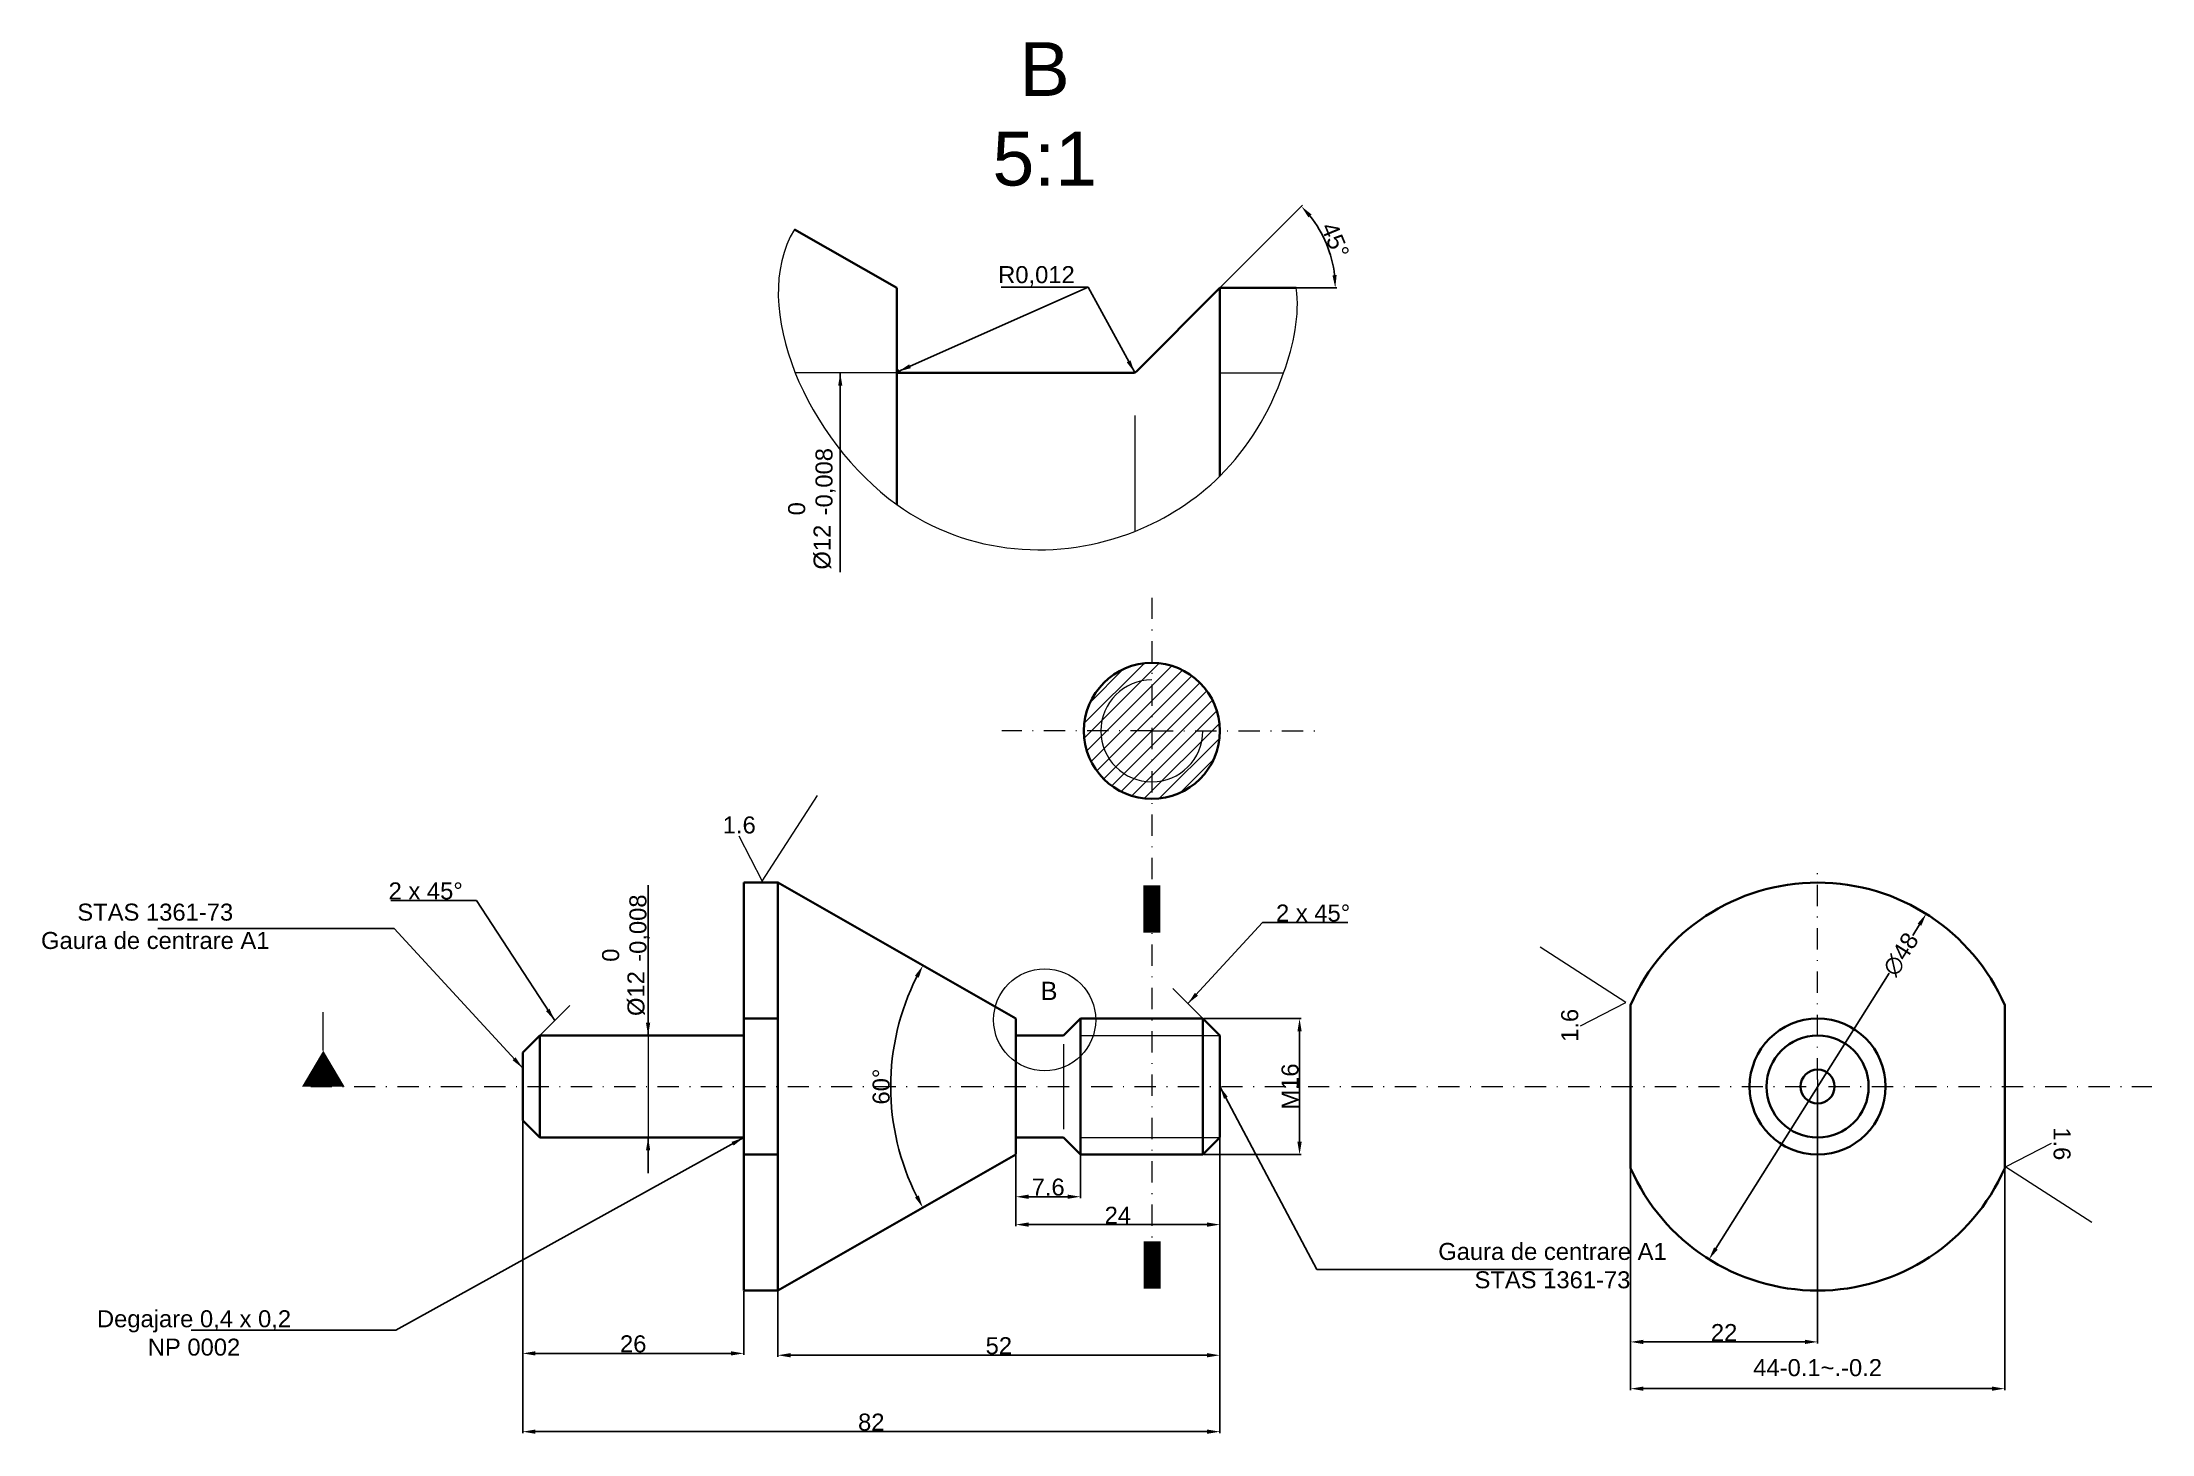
# Model space of a CAD drawing. Header units: inches. Extents: x -10 to 238, y 4 to 167.
import ezdxf

# ---------------------------------------------------------------- set-up
doc = ezdxf.new("R2010")
doc.units = ezdxf.units.IN
doc.header["$LTSCALE"] = 5
doc.header["$MEASUREMENT"] = 0
doc.linetypes.add('DASHDOT', pattern=[1, 0.5, -0.25, 0, -0.25])
for name, color, linetype, lineweight in [('Axe', 10, 'DASHDOT', 0), ('Contur', 7, 'Continuous', 35), ('Cote', 140, 'Continuous', 0), ('hatch', 51, 'Continuous', 0)]:
    doc.layers.add(name, color=color, linetype=linetype, lineweight=lineweight)
doc.styles.get("Standard").update_dxf_attribs({"font": 'arial.ttf'})
doc.dimstyles.get("Standard").update_dxf_attribs({"dimscale": 0, "dimtxt": 2, "dimasz": 1.5, "dimexe": 0.18, "dimexo": 0.0625, "dimgap": 0.09, "dimtad": 1, "dimdec": 0, "dimzin": 0, "dimdsep": 46, "dimtxsty": 'Standard', "dimcen": 0.09, "dimadec": 0, "dimazin": 0, "dimtfac": 1, "dimtdec": 0, "dimtofl": 0, "dimtmove": 0, "dimatfit": 3, "dimfxl": 1, "dimtolj": 1, "dimtzin": 0, "dimarcsym": 0})

# ---------------------------------------------------------------- blocks, each defined once
blk = doc.blocks.new('*D2')
at = {"layer": 'Cote', "color": 0, "lineweight": -2, "transparency": 16777216}
for p, q in [((46.01, 40.5), (46.01, 13)), ((72.01, 20.5), (72.01, 13)), ((47.51, 13.18), (70.51, 13.18))]:
    blk.add_line(p, q, dxfattribs=at)
at = {"layer": 'Cote', "color": 0, "transparency": 16777216}
for points in [[(47.51, 13.43), (47.51, 12.93), (46.01, 13.18)], [(70.51, 13.43), (70.51, 12.93), (72.01, 13.18)]]:
    blk.add_solid(points, dxfattribs=at)
at = {"layer": 'Defpoints', "color": 0, "transparency": 16777216}
for p in [(46.01, 40.57), (72.01, 20.57), (72.01, 13.18)]:
    blk.add_point(p, dxfattribs=at)
at = {"layer": 'Cote', "color": 0, "transparency": 16777216, "insert": (59.01, 14.29), "char_height": 2, "attachment_point": 5}
blk.add_mtext('\\A1;26', dxfattribs=at)
blk = doc.blocks.new('*D3')
at = {"layer": 'Cote', "color": 0, "lineweight": -2, "transparency": 16777216}
for p, q in [((46.01, 40.5), (46.01, 3.79)), ((128.01, 38.5), (128.01, 3.79)), ((47.51, 3.97), (126.51, 3.97))]:
    blk.add_line(p, q, dxfattribs=at)
at = {"layer": 'Cote', "color": 0, "transparency": 16777216}
for points in [[(47.51, 4.22), (47.51, 3.72), (46.01, 3.97)], [(126.51, 4.22), (126.51, 3.72), (128.01, 3.97)]]:
    blk.add_solid(points, dxfattribs=at)
at = {"layer": 'Defpoints', "color": 0, "transparency": 16777216}
for p in [(46.01, 40.57), (128.01, 38.57), (128.01, 3.97)]:
    blk.add_point(p, dxfattribs=at)
at = {"layer": 'Cote', "color": 0, "transparency": 16777216, "insert": (87.01, 5.08), "char_height": 2, "attachment_point": 5}
blk.add_mtext('\\A1;82', dxfattribs=at)
blk = doc.blocks.new('*D4')
at = {"layer": 'Cote', "color": 0, "lineweight": -2, "transparency": 16777216}
for p, q in [((128.01, 38.5), (128.01, 12.78)), ((76.01, 20.5), (76.01, 12.78)), ((77.51, 12.96), (126.51, 12.96))]:
    blk.add_line(p, q, dxfattribs=at)
at = {"layer": 'Cote', "color": 0, "transparency": 16777216}
for points in [[(77.51, 13.21), (77.51, 12.71), (76.01, 12.96)], [(126.51, 13.21), (126.51, 12.71), (128.01, 12.96)]]:
    blk.add_solid(points, dxfattribs=at)
at = {"layer": 'Defpoints', "color": 0, "transparency": 16777216}
for p in [(128.01, 38.57), (76.01, 20.57), (128.01, 12.96)]:
    blk.add_point(p, dxfattribs=at)
at = {"layer": 'Cote', "color": 0, "transparency": 16777216, "insert": (102.01, 14.07), "char_height": 2, "attachment_point": 5}
blk.add_mtext('\\A1;52', dxfattribs=at)
blk = doc.blocks.new('*D5')
at = {"layer": 'Cote', "color": 0, "lineweight": -2, "transparency": 16777216}
for p, q in [((104.01, 36.5), (104.01, 31.43)), ((111.61, 36.5), (111.61, 31.43)), ((105.51, 31.61), (110.11, 31.61))]:
    blk.add_line(p, q, dxfattribs=at)
at = {"layer": 'Cote', "color": 0, "transparency": 16777216}
for points in [[(105.51, 31.86), (105.51, 31.36), (104.01, 31.61)], [(110.11, 31.86), (110.11, 31.36), (111.61, 31.61)]]:
    blk.add_solid(points, dxfattribs=at)
at = {"layer": 'Defpoints', "color": 0, "transparency": 16777216}
for p in [(104.01, 36.57), (111.61, 36.57), (111.61, 31.61)]:
    blk.add_point(p, dxfattribs=at)
at = {"layer": 'Cote', "color": 0, "transparency": 16777216, "insert": (107.81, 32.73), "char_height": 2, "attachment_point": 5}
blk.add_mtext('\\A1;7.6', dxfattribs=at)
blk = doc.blocks.new('*D6')
at = {"layer": 'Cote', "color": 0, "lineweight": -2, "transparency": 16777216}
for p, q in [((128.01, 38.5), (128.01, 28.15)), ((104.01, 36.5), (104.01, 28.15)), ((105.51, 28.33), (126.51, 28.33))]:
    blk.add_line(p, q, dxfattribs=at)
at = {"layer": 'Cote', "color": 0, "transparency": 16777216}
for points in [[(105.51, 28.58), (105.51, 28.08), (104.01, 28.33)], [(126.51, 28.58), (126.51, 28.08), (128.01, 28.33)]]:
    blk.add_solid(points, dxfattribs=at)
at = {"layer": 'Defpoints', "color": 0, "transparency": 16777216}
for p in [(128.01, 38.57), (104.01, 36.57), (128.01, 28.33)]:
    blk.add_point(p, dxfattribs=at)
at = {"layer": 'Cote', "color": 0, "transparency": 16777216, "insert": (116.01, 29.43), "char_height": 2, "attachment_point": 5}
blk.add_mtext('\\A1;24', dxfattribs=at)
blk = doc.blocks.new('*D7')
at = {"layer": 'Cote', "color": 0, "lineweight": -2, "transparency": 16777216}
for p, q in [((126.07, 52.57), (137.56, 52.57)), ((137.38, 51.07), (137.38, 38.07)), ((126.07, 36.57), (137.56, 36.57))]:
    blk.add_line(p, q, dxfattribs=at)
at = {"layer": 'Cote', "color": 0, "transparency": 16777216}
for points in [[(137.13, 51.07), (137.63, 51.07), (137.38, 52.57)], [(137.13, 38.07), (137.63, 38.07), (137.38, 36.57)]]:
    blk.add_solid(points, dxfattribs=at)
at = {"layer": 'Defpoints', "color": 0, "transparency": 16777216}
for p in [(126.01, 52.57), (126.01, 36.57), (137.38, 36.57)]:
    blk.add_point(p, dxfattribs=at)
at = {"layer": 'Cote', "color": 0, "transparency": 16777216, "insert": (136.27, 44.57), "char_height": 2, "attachment_point": 5, "rotation": 90}
blk.add_mtext('\\A1;M16', dxfattribs=at)
blk = doc.blocks.new('*D8')
at = {"layer": 'Cote', "color": 0, "lineweight": -2, "transparency": 16777216}
blk.add_arc((118.01, 44.57), 28.72, 153.2482, 206.7518, dxfattribs=at)
at = {"layer": 'Cote', "color": 0, "transparency": 16777216}
for points in [[(92.15, 57.61), (92.59, 57.37), (93.08, 58.81)], [(92.59, 31.76), (92.15, 31.52), (93.08, 30.32)]]:
    blk.add_solid(points, dxfattribs=at)
at = {"layer": 'Defpoints', "color": 0, "transparency": 16777216}
for p in [(76.01, 68.57), (104.01, 52.57), (89.72, 49.51), (104.01, 36.57), (76.01, 20.57)]:
    blk.add_point(p, dxfattribs=at)
at = {"layer": 'Cote', "color": 0, "transparency": 16777216, "insert": (88.18, 44.57), "char_height": 2, "attachment_point": 5, "rotation": 90}
blk.add_mtext('\\A1;60%%d', dxfattribs=at)
blk = doc.blocks.new('*D9')
at = {"layer": 'Cote', "color": 0, "lineweight": -2, "transparency": 16777216}
for p, q in [((128.06, 138.57), (137.73, 148.25)), ((137.03, 138.52), (141.76, 138.52))]:
    blk.add_line(p, q, dxfattribs=at)
blk.add_arc((128.01, 138.52), 13.57, 6.3382, 38.6618, dxfattribs=at)
at = {"layer": 'Cote', "color": 0, "transparency": 16777216}
for points in [[(138.42, 146.83), (138.79, 147.17), (137.6, 148.12)], [(141.74, 140.04), (141.25, 140.01), (141.58, 138.52)]]:
    blk.add_solid(points, dxfattribs=at)
at = {"layer": 'Defpoints', "color": 0, "transparency": 16777216}
for p in [(141.12, 142.04), (128.01, 138.52), (128.01, 138.52), (136.97, 138.52), (118.19, 128.7)]:
    blk.add_point(p, dxfattribs=at)
at = {"layer": 'Cote', "color": 0, "transparency": 16777216, "insert": (141.57, 144.14), "char_height": 2, "attachment_point": 5, "rotation": 292.5}
blk.add_mtext('\\A1;45°', dxfattribs=at)
blk = doc.blocks.new('*D10')
at = {"layer": 'Cote', "color": 0, "lineweight": -2, "transparency": 16777216}
for p, q in [((176.31, 44.5), (176.31, 14.35)), ((198.31, 44.5), (198.31, 14.35)), ((196.81, 14.53), (177.81, 14.53))]:
    blk.add_line(p, q, dxfattribs=at)
at = {"layer": 'Cote', "color": 0, "transparency": 16777216}
for points in [[(177.81, 14.78), (177.81, 14.28), (176.31, 14.53)], [(196.81, 14.78), (196.81, 14.28), (198.31, 14.53)]]:
    blk.add_solid(points, dxfattribs=at)
at = {"layer": 'Defpoints', "color": 0, "transparency": 16777216}
for p in [(176.31, 44.57), (198.31, 44.57), (176.31, 14.53)]:
    blk.add_point(p, dxfattribs=at)
at = {"layer": 'Cote', "color": 0, "transparency": 16777216, "insert": (187.31, 15.63), "char_height": 2, "attachment_point": 5}
blk.add_mtext('\\A1;22', dxfattribs=at)
blk = doc.blocks.new('*D11')
at = {"layer": 'Cote', "color": 0, "lineweight": -2, "transparency": 16777216}
for p, q in [((176.31, 44.5), (176.31, 8.85)), ((220.31, 44.5), (220.31, 8.85)), ((177.81, 9.03), (218.81, 9.03))]:
    blk.add_line(p, q, dxfattribs=at)
at = {"layer": 'Cote', "color": 0, "transparency": 16777216}
for points in [[(177.81, 9.28), (177.81, 8.78), (176.31, 9.03)], [(218.81, 9.28), (218.81, 8.78), (220.31, 9.03)]]:
    blk.add_solid(points, dxfattribs=at)
at = {"layer": 'Defpoints', "color": 0, "transparency": 16777216}
for p in [(176.31, 44.57), (220.31, 44.57), (220.31, 9.03)]:
    blk.add_point(p, dxfattribs=at)
at = {"layer": 'Cote', "color": 0, "transparency": 16777216, "insert": (198.31, 11.49), "char_height": 2, "attachment_point": 5}
blk.add_mtext('\\A1;44\\S-0.1~.-0.2;', dxfattribs=at)
blk = doc.blocks.new('*D12')
at = {"layer": 'Cote', "color": 0, "lineweight": -2, "transparency": 16777216}
for p, q in [((210.29, 63.62), (209.49, 62.35)), ((186.34, 25.52), (206.71, 57.92))]:
    blk.add_line(p, q, dxfattribs=at)
at = {"layer": 'Cote', "color": 0, "transparency": 16777216}
for points in [[(210.07, 63.75), (210.5, 63.48), (211.08, 64.89)], [(186.13, 25.65), (186.55, 25.38), (185.54, 24.25)]]:
    blk.add_solid(points, dxfattribs=at)
at = {"layer": 'Defpoints', "color": 0, "transparency": 16777216}
for p in [(211.08, 64.89), (185.54, 24.25)]:
    blk.add_point(p, dxfattribs=at)
at = {"layer": 'Cote', "color": 0, "transparency": 16777216, "insert": (208.1, 60.13), "char_height": 2, "attachment_point": 5, "rotation": 57.8492}
blk.add_mtext('\\A1;∅48', dxfattribs=at)

msp = doc.modelspace()

# ---------------------------------------------------------------- hatches: boundary and pattern name
at = {"layer": 'hatch'}
h = msp.add_hatch(dxfattribs=at)
h.set_pattern_fill('ANSI31', color=256, scale=10)
h.paths.add_polyline_path([(120.01, 92.41, 0.414214), (114.01, 86.41), (120.01, 86.41)], flags=17)
h.paths.add_polyline_path([(126.01, 86.41), (120.01, 86.41), (120.01, 80.41, 0.414214)], flags=17)
h.paths.add_polyline_path([(120.01, 86.41), (114.01, 86.41, 0.414214), (120.01, 80.41)], flags=17)
h.paths.add_polyline_path([(120.01, 94.41), (120.01, 86.41), (126.01, 86.41), (128.01, 86.41, 0.414214)])
h.paths.add_polyline_path([(114.01, 86.41), (112.01, 86.41, 0.414214), (120.01, 78.41), (120.01, 80.41, -0.414214)])
h.paths.add_polyline_path([(120.01, 92.41), (120.01, 94.41, 0.414214), (112.01, 86.41), (114.01, 86.41, -0.414214)])
h.paths.add_polyline_path([(128.01, 86.41), (126.01, 86.41, -0.414214), (120.01, 80.41), (120.01, 78.41, 0.414214)])

# ---------------------------------------------------------------- linework, layer by layer
at = {"layer": 'Axe'}
for p, q in [((120.01, 102.08), (120.01, 20.59)), ((120.01, 86.41), (102.35, 86.41)), ((120.01, 86.41), (139.4, 86.41)), ((198.31, 45.41), (198.31, 70.57)), ((198.31, 45.41), (198.31, 17.77)), ((21.08, 44.57), (237.61, 44.57))]:
    msp.add_line(p, q, dxfattribs=at)
at = {"layer": 'Contur'}
for p, q in [((77.96, 145.41), (90.01, 138.52)), ((90.01, 138.52), (90.01, 113.04)), ((128.01, 138.52), (118.19, 128.7)), ((128.01, 138.52), (136.97, 138.52)), ((128.01, 138.52), (128.01, 116.39)), ((90.01, 128.52), (117.76, 128.52)), ((72.01, 68.57), (72.01, 20.57)), ((76.01, 68.57), (72.01, 68.57)), ((76.01, 68.57), (76.01, 20.57)), ((76.01, 68.57), (104.01, 52.57)), ((72.01, 52.57), (76.01, 52.57)), ((104.01, 52.57), (104.01, 36.57)), ((111.61, 52.57), (109.65, 50.6)), ((111.61, 52.57), (111.61, 36.57)), ((111.61, 52.57), (126.01, 52.57)), ((126.01, 52.57), (126.01, 36.57)), ((126.01, 52.57), (128.01, 50.57)), ((176.31, 44.57), (176.31, 54.16)), ((220.31, 44.57), (220.31, 54.16)), ((48.01, 50.57), (46.01, 48.57)), ((48.01, 50.57), (72.01, 50.57)), ((48.01, 50.57), (48.01, 38.57)), ((104.01, 50.57), (109.56, 50.57)), ((128.01, 50.57), (128.01, 38.57)), ((46.01, 48.57), (46.01, 40.57)), ((176.31, 44.57), (176.31, 34.97)), ((220.31, 44.57), (220.31, 34.97)), ((46.01, 40.57), (48.01, 38.57)), ((48.01, 38.57), (72.01, 38.57)), ((104.01, 38.57), (109.56, 38.57)), ((109.65, 38.53), (111.61, 36.57)), ((128.01, 38.57), (126.01, 36.57)), ((72.01, 36.57), (76.01, 36.57)), ((104.01, 36.57), (76.01, 20.57)), ((111.61, 36.57), (126.01, 36.57)), ((72.01, 20.57), (76.01, 20.57))]:
    msp.add_line(p, q, dxfattribs=at)
at = {"layer": 'Contur', "lineweight": 0}
for p, q in [((128.01, 128.52), (135.51, 128.52)), ((118.01, 123.52), (118.01, 109.89)), ((111.61, 50.57), (128.01, 50.57)), ((109.61, 49.57), (109.61, 39.57)), ((111.61, 38.57), (128.01, 38.57))]:
    msp.add_line(p, q, dxfattribs=at)
at = {"layer": 'Contur'}
for centre, radius in [((120.01, 86.41), 8), ((198.31, 44.57), 8), ((198.31, 44.57), 6), ((198.31, 44.57), 2)]:
    msp.add_circle(centre, radius, dxfattribs=at)
at = {"layer": 'Contur', "lineweight": 0}
msp.add_circle((107.4, 52.42), 6, dxfattribs=at)
at = {"layer": 'Contur'}
for centre, radius, start, end in [((90.61, 129.12), 0.6, 180, 270), ((117.76, 129.12), 0.6, 270, 315), ((198.31, 44.57), 24, 23.5565, 156.4435), ((104.13, 50.69), 0.12, 180, 270), ((109.56, 50.69), 0.12, 270, 315), ((104.13, 38.45), 0.12, 90, 180), ((109.56, 38.45), 0.12, 45, 90), ((198.31, 44.57), 24, 203.5565, 336.4435)]:
    msp.add_arc(centre, radius, start, end, dxfattribs=at)
at = {"layer": 'Contur', "lineweight": 0}
msp.add_arc((120.01, 86.41), 6, 90, 0, dxfattribs=at)
msp.add_open_spline([(77.96, 145.41), (72.49, 136.3), (85.43, 107.65), (113.66, 106.12), (129.3, 116.27), (135.6, 126.8), (137.46, 135.38), (136.97, 138.52)], degree=3, knots=[0, 0, 0, 0, 34.533763, 62.711187, 74.640988, 88.904985, 99.010418, 99.010418, 99.010418, 99.010418], dxfattribs=at)
at = {"layer": 'Cote'}
for p, q in [((90.01, 128.52), (78.08, 128.52)), ((74.19, 68.74), (80.69, 78.83)), ((71.45, 74.07), (74.19, 68.74)), ((175.77, 54.48), (165.68, 60.97)), ((126.01, 52.57), (122.48, 56.1)), ((22.56, 48.8), (22.56, 53.32)), ((48.01, 50.57), (51.55, 54.1)), ((170.43, 51.73), (175.77, 54.48)), ((60.76, 50.57), (60.76, 38.57)), ((225.78, 37.87), (220.44, 35.13)), ((220.44, 35.13), (230.54, 28.63))]:
    msp.add_line(p, q, dxfattribs=at)
at = {"layer": 'Cote', "color": 240, "true_color": 0xed1f24, "const_width": 2}
for points in [[(119.99, 68.26), (119.99, 62.66)], [(120.03, 26.37), (120.03, 20.78)]]:
    msp.add_lwpolyline(points, dxfattribs=at)
at = {"layer": 'Cote'}
msp.add_lwpolyline([(22.56, 44.57, 5, 0, 0), (22.56, 48.8, 0, 0, 0)], format="xyseb", dxfattribs=at)

# ---------------------------------------------------------------- texts
at = {"layer": 'Contur', "attachment_point": 1}
for s, width, gutter_width, insert, char_height in [('\\pxqc;B\\P5:1', 51.6126, 31.62, (81.6, 167.44), 6.324), ('B', 20.9638, 10.76, (106.91, 56.9), 2.15)]:
    msp.add_mtext_dynamic_manual_height_columns(s, width=width, gutter_width=gutter_width, heights=[0], dxfattribs=dict(at, insert=insert, char_height=char_height))
at = {"layer": 'Cote'}
for s, rotation, p in [('-0,008', 90, (82.45, 111.77)), ('0', 90, (79.23, 111.77)), ('%%C12', 90, (82.22, 105.39)), ('-0,008', 90, (60.56, 59.25)), ('0', 90, (57.35, 59.25)), ('%%C12', 90, (60.33, 52.87)), ('1.6', 90, (170.15, 49.83)), ('1.6', 270, (226.06, 39.78))]:
    msp.add_text(s, height=2, rotation=rotation, dxfattribs=at).set_placement(p)
msp.add_text('1.6', height=2, dxfattribs=at).set_placement((69.54, 74.35))
at = {"layer": 'Cote', "char_height": 2}
for s, insert, attachment_point in [('\\A1;R0,012', (110.94, 138.72), 9), ('\\A1;2 x 45%%d', (38.97, 66.56), 9), ('\\A1;\\pxqc;STAS 1361-73\\PGaura de centrare A1', (16.23, 60.73), 9), ('\\A1;2 x 45%%d', (134.61, 63.96), 7), ('\\A1;', (60.85, 33.79), 7), ('\\A1;\\pxqc;Gaura de centrare A1\\PSTAS 1361-73', (153.69, 20.81), 7), ('\\A1;\\pxqc;Degajare 0,4 x 0,2\\PNP 0002', (18.77, 12.89), 9)]:
    msp.add_mtext(s, dxfattribs=dict(at, insert=insert, attachment_point=attachment_point))

# ---------------------------------------------------------------- dimensions: what is measured, and where the dimension line sits
at = {"layer": 'Cote'}
dim = msp.add_angular_dim_2l(base=(141.12, 142.04), line1=((128.01, 138.52), (118.19, 128.7)), line2=((128.01, 138.52), (136.97, 138.52)), dimstyle='Standard', override={"dimscale": 1}, dxfattribs=at)
dim.commit()
dim.dimension.update_dxf_attribs({"geometry": '*D9', "text_midpoint": (141.57, 144.14)})
dim = msp.add_angular_dim_2l(base=(89.72, 49.51), line1=((104.01, 36.57), (76.01, 20.57)), line2=((76.01, 68.57), (104.01, 52.57)), text='60%%d', dimstyle='Standard', override={"dimscale": 1}, dxfattribs=at)
dim.commit()
dim.dimension.update_dxf_attribs({"geometry": '*D8', "text_midpoint": (88.18, 44.57)})
dim = msp.add_diameter_dim_2p(p1=(185.54, 24.25), p2=(211.08, 64.89), dimstyle='Standard', override={"dimscale": 1, "dimtmove": 2}, dxfattribs=at)
dim.commit()
dim.dimension.update_dxf_attribs({"geometry": '*D12', "text_midpoint": (208.1, 60.13), "dimtype": 163})
dim = msp.add_linear_dim(base=(137.38, 36.57), p1=(126.01, 52.57), p2=(126.01, 36.57), angle=90, text='M16', dimstyle='Standard', override={"dimscale": 1}, dxfattribs=at)
dim.commit()
dim.dimension.update_dxf_attribs({"geometry": '*D7', "text_midpoint": (136.27, 44.57)})
for base, p1, p2, override, picture, middle in [((176.31, 14.53), (198.31, 44.57), (176.31, 44.57), {"dimscale": 1}, '*D10', (187.31, 15.63)), ((220.31, 9.03), (176.31, 44.57), (220.31, 44.57), {"dimscale": 1, "dimgap": 0.09, "dimtol": 1, "dimlim": 0, "dimtp": -0.1, "dimtm": 0.2, "dimtdec": 1}, '*D11', (198.31, 11.49)), ((72.01, 13.18), (46.01, 40.57), (72.01, 20.57), {"dimscale": 1}, '*D2', (59.01, 14.29)), ((128.01, 3.97), (46.01, 40.57), (128.01, 38.57), {"dimscale": 1}, '*D3', (87.01, 5.08)), ((128.01, 12.96), (76.01, 20.57), (128.01, 38.57), {"dimscale": 1}, '*D4', (102.01, 14.07)), ((128.01, 28.33), (104.01, 36.57), (128.01, 38.57), {"dimscale": 1}, '*D6', (116.01, 29.43)), ((111.61, 31.61), (104.01, 36.57), (111.61, 36.57), {"dimscale": 1, "dimdec": 1}, '*D5', (107.81, 32.73))]:
    dim = msp.add_linear_dim(base=base, p1=p1, p2=p2, dimstyle='Standard', override=override, dxfattribs=at)
    dim.commit()
    dim.dimension.update_dxf_attribs({"geometry": picture, "text_midpoint": middle})

# ---------------------------------------------------------------- leaders
for points in [[(90.19, 128.7), (112.53, 138.63)], [(83.36, 128.52), (83.36, 105.09)], [(60.76, 50.57), (60.76, 68.28)], [(60.76, 38.57), (60.76, 34.4)]]:
    msp.add_leader(points, dimstyle='Standard', override={"dimscale": 1}, dxfattribs=at)
at = {"layer": 'Cote', "annotation_type": 0, "has_hookline": 1}
for points, hookline_direction, text_width in [([(117.99, 128.57), (112.53, 138.63), (111.03, 138.63)], 1, 8.64), ([(49.78, 52.33), (40.56, 66.47), (39.06, 66.47)], 1, 8.46), ([(46.01, 46.74), (30.9, 63.17), (29.4, 63.17)], 1, 26.21), ([(124.24, 54.33), (133.02, 63.87), (134.52, 63.87)], 0, 8.46), ([(128.01, 44.57), (139.41, 23.06), (140.91, 23.06)], 0, 26.21), ([(72.01, 38.57), (31.1, 15.92), (29.6, 15.92)], 1, 22.47)]:
    msp.add_leader(points, dimstyle='Standard', override={"dimscale": 1}, dxfattribs=dict(at, hookline_direction=hookline_direction, text_width=text_width))

doc.saveas('drawing.dxf')
